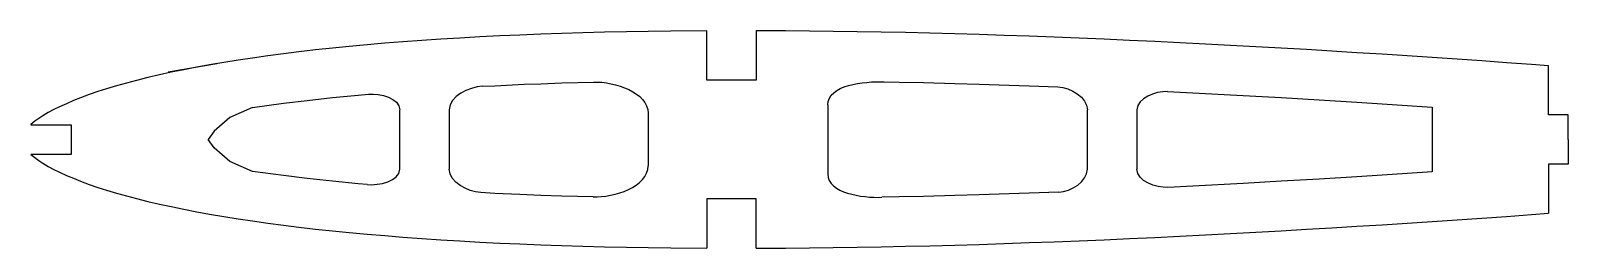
# Model space of a CAD drawing. Header units: inches. Extents: x 365 to 520, y -110 to -88.
import ezdxf

# ---------------------------------------------------------------- set-up
doc = ezdxf.new("R2010")
doc.units = ezdxf.units.IN
doc.header["$MEASUREMENT"] = 0
doc.layers.add('7', color=7, linetype='Continuous')

msp = doc.modelspace()

# ---------------------------------------------------------------- linework, layer by layer
for p, q in [((383.94, -91.24), (379.02, -92.11)), ((518.39, -96.4), (518.39, -91.44)), ((402.41, -101.9), (402.41, -95.9)), ((407.41, -95.9), (407.41, -101.9)), ((445.63, -95.41), (445.63, -102.38)), ((471.84, -101.9), (471.84, -95.9)), ((476.84, -95.9), (476.84, -101.9)), ((506.66, -95.62), (506.66, -102.18)), ((427.49, -96.25), (427.49, -101.55)), ((520.39, -96.4), (518.39, -96.4)), ((520.39, -98.9), (520.39, -96.4)), ((520.39, -98.9), (520.39, -101.4)), ((520.39, -101.4), (518.39, -101.4)), ((518.39, -101.4), (518.39, -106.35))]:
    msp.add_line(p, q)
for points in [[(414.99, -93.32), (416.66, -93.26), (418.77, -93.18), (421.99, -93.09)], [(451.32, -93.06), (452.84, -93.09), (455.3, -93.15), (458.44, -93.23)], [(387.53, -95.67), (390.66, -95.24), (393.08, -94.95), (395.61, -94.67), (398.21, -94.42), (399.26, -94.33)], [(410.75, -93.52), (412.01, -93.46), (414.99, -93.32)], [(458.44, -93.23), (460.93, -93.3), (465.95, -93.47), (468.86, -93.58)], [(479.92, -94.06), (482.47, -94.19), (487.58, -94.46), (491.41, -94.67), (495.24, -94.9), (499.06, -95.13), (501.61, -95.29), (506.66, -95.62), (506.66, -95.62)], [(387.53, -95.67), (385.25, -96.67), (383.67, -98.05), (383.08, -98.9)], [(387.53, -102.13), (385.25, -101.12), (383.67, -99.74), (383.08, -98.9)], [(399.11, -103.45), (398.21, -103.38), (395.61, -103.12), (393.08, -102.84), (390.66, -102.55), (387.53, -102.13)], [(506.66, -102.18), (506.66, -102.18), (501.61, -102.51), (499.06, -102.67), (495.24, -102.9), (491.41, -103.12), (487.58, -103.34), (482.47, -103.61), (479.97, -103.73)], [(421.93, -104.7), (418.77, -104.61), (416.66, -104.54), (414.54, -104.45), (412.01, -104.34), (410.59, -104.26)], [(468.96, -104.21), (465.95, -104.32), (460.93, -104.49), (458.44, -104.56), (455.3, -104.65), (452.84, -104.7), (451.09, -104.74)]]:
    msp.add_lwpolyline(points)
for points in [[(421.99, -93.09), (424.1, -93.03), (427.49, -94.13), (427.49, -96.25)], [(445.63, -95.41), (445.63, -93.36), (449.27, -93.02), (451.32, -93.06)], [(399.26, -94.33), (400.43, -94.22), (402.41, -94.72), (402.41, -95.9)], [(410.75, -93.52), (409.39, -93.6), (407.41, -94.53), (407.41, -95.9)], [(468.86, -93.58), (470.12, -93.63), (471.84, -94.64), (471.84, -95.9)], [(479.92, -94.06), (478.72, -94.01), (476.84, -94.7), (476.84, -95.9)], [(399.11, -103.45), (400.32, -103.56), (402.41, -103.11), (402.41, -101.9)], [(410.59, -104.26), (409.27, -104.19), (407.41, -103.22), (407.41, -101.9)], [(421.93, -104.7), (424.06, -104.77), (427.49, -103.68), (427.49, -101.55)], [(445.63, -102.38), (445.63, -104.36), (449.11, -104.78), (451.09, -104.74)], [(468.96, -104.21), (470.19, -104.16), (471.84, -103.13), (471.84, -101.9)], [(479.97, -103.73), (478.76, -103.79), (476.84, -103.11), (476.84, -101.9)]]:
    msp.add_open_spline(points, degree=3)
at = {"layer": '7', "linetype": 'Continuous'}
for points in [[(433.41, -87.91), (429.77, -87.94), (427.49, -87.97), (425.29, -88.01), (423.09, -88.06), (420.89, -88.12), (418.77, -88.18), (416.66, -88.26), (414.54, -88.34), (412.52, -88.43), (410.5, -88.53), (408.48, -88.65), (406.56, -88.76), (404.65, -88.89), (402.73, -89.04), (400.92, -89.18), (399.11, -89.34), (397.31, -89.5), (395.61, -89.67), (393.92, -89.85), (392.23, -90.05), (390.66, -90.24), (389.1, -90.45), (387.53, -90.67), (386.09, -90.89), (384.66, -91.12), (383.22, -91.36), (381.92, -91.6), (380.62, -91.85), (379.32, -92.11), (378.15, -92.37), (376.99, -92.64), (375.84, -92.93), (374.82, -93.2), (373.8, -93.48), (372.79, -93.78), (371.92, -94.06), (371.05, -94.36), (370.19, -94.68), (369.47, -94.97), (368.76, -95.28), (368.05, -95.6), (367.48, -95.88), (366.93, -96.17), (366.38, -96.49), (365.96, -96.77), (365.56, -97.06), (365.18, -97.38), (365.16, -97.4)], [(438.41, -87.91), (438.41, -92.91), (433.41, -92.91), (433.41, -87.91)], [(518.39, -91.45), (516.67, -91.32), (514.17, -91.14), (511.68, -90.96), (509.18, -90.79), (506.66, -90.62), (504.13, -90.45), (501.61, -90.29), (499.06, -90.13), (496.51, -89.97), (493.97, -89.82), (491.41, -89.67), (488.86, -89.53), (486.3, -89.39), (483.75, -89.25), (481.19, -89.12), (478.64, -89), (476.09, -88.88), (473.55, -88.77), (471, -88.66), (468.48, -88.56), (465.95, -88.47), (463.43, -88.38), (460.93, -88.3), (458.44, -88.23), (455.94, -88.16), (453.49, -88.1), (451.03, -88.05), (448.58, -88.01), (446.17, -87.97), (443.77, -87.94), (441.36, -87.92), (438.41, -87.91)], [(365.16, -97.4), (369.22, -97.4), (369.22, -100.4), (365.16, -100.4)], [(365.16, -100.4), (365.18, -100.42), (365.56, -100.73), (365.96, -101.03), (366.38, -101.3), (366.93, -101.62), (367.48, -101.92), (368.05, -102.19), (368.76, -102.52), (369.47, -102.82), (370.19, -103.11), (371.05, -103.43), (371.92, -103.73), (372.79, -104.01), (373.8, -104.31), (374.82, -104.6), (375.84, -104.87), (376.99, -105.15), (378.15, -105.43), (379.32, -105.68), (380.62, -105.95), (381.92, -106.2), (383.22, -106.43), (384.66, -106.68), (386.09, -106.91), (387.53, -107.13), (389.1, -107.35), (390.66, -107.55), (392.23, -107.75), (393.92, -107.94), (395.61, -108.12), (397.31, -108.29), (399.11, -108.46), (400.92, -108.61), (402.73, -108.76), (404.65, -108.9), (406.56, -109.03), (408.48, -109.15), (410.5, -109.26), (412.52, -109.36), (414.54, -109.45), (416.66, -109.54), (418.77, -109.61), (420.89, -109.68), (423.09, -109.74), (425.29, -109.78), (427.49, -109.82), (429.77, -109.85), (433.41, -109.88)], [(438.41, -109.89), (438.41, -104.89), (433.41, -104.88), (433.41, -109.88)], [(438.41, -109.89), (441.36, -109.87), (443.77, -109.85), (446.17, -109.82), (448.58, -109.79), (451.03, -109.74), (453.49, -109.69), (455.94, -109.63), (458.44, -109.56), (460.93, -109.49), (463.43, -109.41), (465.95, -109.32), (468.48, -109.23), (471, -109.13), (473.55, -109.02), (476.09, -108.91), (478.64, -108.8), (481.19, -108.67), (483.75, -108.54), (486.3, -108.41), (488.86, -108.27), (491.41, -108.12), (493.97, -107.97), (496.51, -107.82), (499.06, -107.67), (501.61, -107.51), (504.13, -107.34), (506.66, -107.18), (509.18, -107), (511.68, -106.83), (514.17, -106.66), (516.67, -106.48), (518.39, -106.35), (518.39, -106.35)]]:
    msp.add_lwpolyline(points, dxfattribs=at)

doc.saveas('drawing.dxf')
